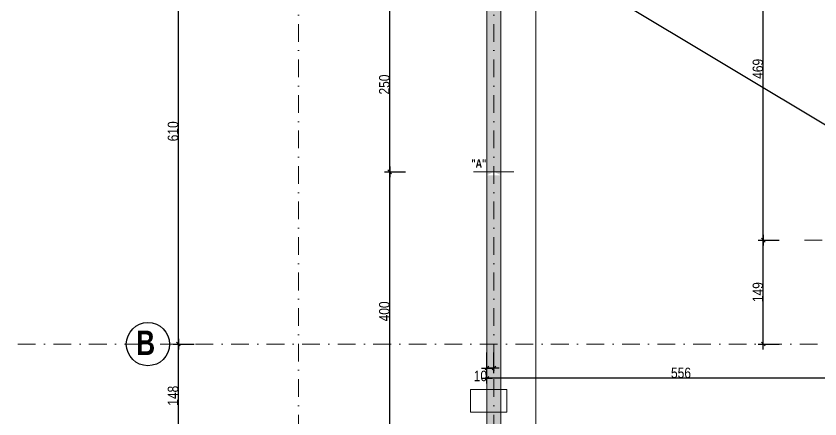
# Model space of a CAD drawing. Header units: centimetres. Extents: x -14085 to 643619, y -47998 to 35592.
# Drawn here: x 51735 to 52886, y 4184 to 4762 of the extents above; entities that cross this region are included whole.
import ezdxf
from ezdxf.enums import TextEntityAlignment as Align

# ---------------------------------------------------------------- set-up
doc = ezdxf.new("R2010")
doc.units = ezdxf.units.CM
doc.header["$PDMODE"] = 1
doc.header["$PDSIZE"] = -2
doc.linetypes.add('TIRETPTX2', pattern=[50.8, 25.4, -12.7, 0, -12.7])
for name, color, linetype in [('01_cote_gen', 4, 'Continuous'), ('01_poch_murs', 253, 'Continuous'), ('01_texte', 230, 'Continuous'), ('AA_COTES', 2, 'Continuous')]:
    doc.layers.add(name, color=color, linetype=linetype)
for name, color, linetype, lineweight in [('01_murs_coup', 5, 'Continuous', 60), ('01_sem', 42, 'Continuous', 15), ('01_tram_axes', 2, 'TIRETPTX2', 9)]:
    doc.layers.add(name, color=color, linetype=linetype, lineweight=lineweight)
doc.styles.add('impact', font='impact.ttf')
doc.styles.add('STYLE2', font='ARIALN.TTF')
doc.dimstyles.new('JB50', dxfattribs={"dimscale": 0.1, "dimtxt": 150, "dimasz": 15, "dimexe": 0.1, "dimexo": 0.1, "dimgap": 0.09, "dimtad": 1, "dimdec": 1, "dimdsep": 46, "dimtxsty": 'STYLE2', "dimblk1": 'BOND_G', "dimblk2": 'BOND_D', "dimsah": 1, "dimcen": 1.5, "dimdle": 0.01, "dimse1": 1, "dimse2": 1, "dimclrd": 4, "dimclre": 2, "dimclrt": 6, "dimazin": 2, "dimtfac": 2.333333, "dimtdec": 1, "dimtix": 1, "dimtmove": 2, "dimatfit": 3, "dimldrblk": 'BOND_G', "dimfxl": 1, "dimtolj": 1, "dimtzin": 0, "dimarcsym": 0})

# ---------------------------------------------------------------- blocks, each defined once
blk = doc.blocks.new('BOND_G')
at = {"layer": 'AA_COTES', "color": 0}
for p, q in [((0, -5), (0, 15)), ((5, 0), (-5, 0)), ((1.77, 1.77), (-1.77, -1.77))]:
    blk.add_line(p, q, dxfattribs=at)
blk = doc.blocks.new('BOND_D')
at = {"layer": 'AA_COTES', "color": 0}
for p, q in [((5, 0), (-5, 0)), ((-1.77, -1.77), (1.77, 1.77)), ((0, 5), (0, -15))]:
    blk.add_line(p, q, dxfattribs=at)
blk = doc.blocks.new('*D1574')
at = {"layer": '01_cote_gen', "color": 4, "lineweight": -2, "transparency": 16777216}
blk.add_line((52963.4, 4242.5), (52410.4, 4242.5), dxfattribs=at)
at = {"layer": 'Defpoints', "color": 0, "lineweight": 0, "transparency": 16777216}
for p in [(52408.9, 4242.5), (52408.9, 4235), (52964.9, 4235)]:
    blk.add_point(p, dxfattribs=at)
at = {"layer": '01_cote_gen', "color": 4, "lineweight": -2, "transparency": 16777216, "xscale": 1.5, "yscale": 1.5, "zscale": 1.5, "rotation": 180}
blk.add_blockref('BOND_D', (52408.9, 4242.5), dxfattribs=at)
at = {"layer": '01_cote_gen', "color": 4, "lineweight": -2, "transparency": 16777216, "xscale": 1.5, "yscale": 1.5, "zscale": 1.5}
blk.add_blockref('BOND_G', (52964.9, 4242.5), dxfattribs=at)
at = {"layer": '01_cote_gen', "color": 6, "lineweight": 0, "transparency": 16777216, "insert": (52686.9, 4250.1), "char_height": 15, "attachment_point": 5, "style": 'STYLE2'}
blk.add_mtext('\\A1;556', dxfattribs=at)
blk = doc.blocks.new('*D1586')
at = {"layer": '01_cote_gen', "color": 4, "lineweight": -2, "transparency": 16777216}
blk.add_line((52417.4, 4257.1), (52410.4, 4257.1), dxfattribs=at)
at = {"layer": 'Defpoints', "color": 0, "lineweight": 0, "transparency": 16777216}
for p in [(52418.9, 4260.5), (52408.9, 4257.1), (52408.9, 4235)]:
    blk.add_point(p, dxfattribs=at)
at = {"layer": '01_cote_gen', "color": 4, "lineweight": -2, "transparency": 16777216, "xscale": 1.5, "yscale": 1.5, "zscale": 1.5, "rotation": 180}
blk.add_blockref('BOND_D', (52408.9, 4257.1), dxfattribs=at)
at = {"layer": '01_cote_gen', "color": 4, "lineweight": -2, "transparency": 16777216, "xscale": 1.5, "yscale": 1.5, "zscale": 1.5}
blk.add_blockref('BOND_G', (52418.9, 4257.1), dxfattribs=at)
at = {"layer": '01_cote_gen', "color": 6, "lineweight": 0, "transparency": 16777216, "insert": (52399.6, 4245.7), "char_height": 15, "attachment_point": 5, "style": 'STYLE2'}
blk.add_mtext('\\A1;10', dxfattribs=at)
blk = doc.blocks.new('*D1660')
at = {"layer": '01_cote_gen', "color": 4, "lineweight": -2, "transparency": 16777216}
blk.add_line((51967.1, 4144.9), (51967.1, 4289.9), dxfattribs=at)
at = {"layer": 'Defpoints', "color": 0, "lineweight": 0, "transparency": 16777216}
for p in [(51967.1, 4291.4), (52020, 4291.4), (52010, 4143.4)]:
    blk.add_point(p, dxfattribs=at)
at = {"layer": '01_cote_gen', "color": 4, "lineweight": -2, "transparency": 16777216, "xscale": 1.5, "yscale": 1.5, "zscale": 1.5}
for name, p, rotation in [('BOND_D', (51967.1, 4291.4), 90), ('BOND_G', (51967.1, 4143.4), 270)]:
    blk.add_blockref(name, p, dxfattribs=dict(at, rotation=rotation))
at = {"layer": '01_cote_gen', "color": 6, "lineweight": 0, "transparency": 16777216, "insert": (51959.4, 4217.4), "char_height": 15, "attachment_point": 5, "rotation": 90, "style": 'STYLE2'}
blk.add_mtext('\\A1;148', dxfattribs=at)
blk = doc.blocks.new('*D1661')
at = {"layer": '01_cote_gen', "color": 4, "lineweight": -2, "transparency": 16777216}
blk.add_line((51967.1, 4292.9), (51967.1, 4899.9), dxfattribs=at)
at = {"layer": 'Defpoints', "color": 0, "lineweight": 0, "transparency": 16777216}
for p in [(51967.1, 4901.4), (52008.2, 4901.4), (52020, 4291.4)]:
    blk.add_point(p, dxfattribs=at)
at = {"layer": '01_cote_gen', "color": 4, "lineweight": -2, "transparency": 16777216, "xscale": 1.5, "yscale": 1.5, "zscale": 1.5}
for name, p, rotation in [('BOND_D', (51967.1, 4901.4), 90), ('BOND_G', (51967.1, 4291.4), 270)]:
    blk.add_blockref(name, p, dxfattribs=dict(at, rotation=rotation))
at = {"layer": '01_cote_gen', "color": 6, "lineweight": 0, "transparency": 16777216, "insert": (51959.4, 4596.4), "char_height": 15, "attachment_point": 5, "rotation": 90, "style": 'STYLE2'}
blk.add_mtext('\\A1;610', dxfattribs=at)
blk = doc.blocks.new('*D1680')
at = {"layer": '01_cote_gen', "color": 4, "lineweight": -2, "transparency": 16777216}
blk.add_line((-22.5, 3720.9), (-22.5, 4438.9), dxfattribs=at)
at = {"layer": 'Defpoints', "color": 0, "lineweight": 0, "transparency": 16777216}
for p in [(-22.5, 4440.4), (0, 4440.4), (52858.6, 3719.4)]:
    blk.add_point(p, dxfattribs=at)
at = {"layer": '01_cote_gen', "color": 4, "lineweight": -2, "transparency": 16777216, "xscale": 1.5, "yscale": 1.5, "zscale": 1.5}
for name, p, rotation in [('BOND_D', (-22.5, 4440.4), 90), ('BOND_G', (-22.5, 3719.4), 270)]:
    blk.add_blockref(name, p, dxfattribs=dict(at, rotation=rotation))
at = {"layer": '01_cote_gen', "color": 6, "lineweight": 0, "transparency": 16777216, "insert": (-30, 4079.9), "char_height": 15, "attachment_point": 5, "rotation": 90, "style": 'STYLE2'}
blk.add_mtext('\\A1;721', dxfattribs=at)
blk = doc.blocks.new('*D1681')
at = {"layer": '01_cote_gen', "color": 4, "lineweight": -2, "transparency": 16777216}
blk.add_line((52804.8, 4441.9), (52804.8, 4907.9), dxfattribs=at)
at = {"layer": 'Defpoints', "color": 0, "lineweight": 0, "transparency": 16777216}
for p in [(52804.8, 4909.4), (52832.3, 4909.4), (52832.3, 4440.4)]:
    blk.add_point(p, dxfattribs=at)
at = {"layer": '01_cote_gen', "color": 4, "lineweight": -2, "transparency": 16777216, "xscale": 1.5, "yscale": 1.5, "zscale": 1.5}
for name, p, rotation in [('BOND_D', (52804.8, 4909.4), 90), ('BOND_G', (52804.8, 4440.4), 270)]:
    blk.add_blockref(name, p, dxfattribs=dict(at, rotation=rotation))
at = {"layer": '01_cote_gen', "color": 6, "lineweight": 0, "transparency": 16777216, "insert": (52797.1, 4685.9), "char_height": 15, "attachment_point": 5, "rotation": 90, "style": 'STYLE2'}
blk.add_mtext('\\A1;469', dxfattribs=at)
blk = doc.blocks.new('*D1686')
at = {"layer": '01_cote_gen', "color": 4, "lineweight": -2, "transparency": 16777216}
blk.add_line((52804.8, 4292.9), (52804.8, 4438.9), dxfattribs=at)
at = {"layer": 'Defpoints', "color": 0, "lineweight": 0, "transparency": 16777216}
for p in [(52804.8, 4440.4), (52858.6, 4440.4), (52795.7, 4291.4)]:
    blk.add_point(p, dxfattribs=at)
at = {"layer": '01_cote_gen', "color": 4, "lineweight": -2, "transparency": 16777216, "xscale": 1.5, "yscale": 1.5, "zscale": 1.5}
for name, p, rotation in [('BOND_D', (52804.8, 4440.4), 90), ('BOND_G', (52804.8, 4291.4), 270)]:
    blk.add_blockref(name, p, dxfattribs=dict(at, rotation=rotation))
at = {"layer": '01_cote_gen', "color": 6, "lineweight": 0, "transparency": 16777216, "insert": (52797.1, 4365.9), "char_height": 15, "attachment_point": 5, "rotation": 90, "style": 'STYLE2'}
blk.add_mtext('\\A1;149', dxfattribs=at)
blk = doc.blocks.new('*D2103')
at = {"layer": '01_cote_gen', "color": 4, "lineweight": -2, "ltscale": 0.2, "transparency": 16777216}
blk.add_line((52269.8, 4139.8), (52269.8, 4536.8), dxfattribs=at)
at = {"layer": 'Defpoints', "color": 0, "lineweight": 0, "ltscale": 0.2, "transparency": 16777216}
for p in [(52269.8, 4538.3), (52389.8, 4538.3), (52292.3, 4138.3)]:
    blk.add_point(p, dxfattribs=at)
at = {"layer": '01_cote_gen', "color": 4, "lineweight": -2, "ltscale": 0.2, "transparency": 16777216, "xscale": 1.5, "yscale": 1.5, "zscale": 1.5}
for name, p, rotation in [('BOND_D', (52269.8, 4538.3), 90), ('BOND_G', (52269.8, 4138.3), 270)]:
    blk.add_blockref(name, p, dxfattribs=dict(at, rotation=rotation))
at = {"layer": '01_cote_gen', "color": 6, "lineweight": 0, "ltscale": 0.2, "transparency": 16777216, "insert": (52262.1, 4338.3), "char_height": 15, "attachment_point": 5, "rotation": 90, "style": 'STYLE2'}
blk.add_mtext('\\A1;400', dxfattribs=at)
blk = doc.blocks.new('*D2104')
at = {"layer": '01_cote_gen', "color": 4, "lineweight": -2, "ltscale": 0.2, "transparency": 16777216}
blk.add_line((52269.8, 4539.8), (52269.8, 4786.9), dxfattribs=at)
at = {"layer": 'Defpoints', "color": 0, "lineweight": 0, "ltscale": 0.2, "transparency": 16777216}
for p in [(52269.8, 4788.4), (52389.8, 4788.4), (52292.3, 4538.3)]:
    blk.add_point(p, dxfattribs=at)
at = {"layer": '01_cote_gen', "color": 4, "lineweight": -2, "ltscale": 0.2, "transparency": 16777216, "xscale": 1.5, "yscale": 1.5, "zscale": 1.5}
for name, p, rotation in [('BOND_D', (52269.8, 4788.4), 90), ('BOND_G', (52269.8, 4538.3), 270)]:
    blk.add_blockref(name, p, dxfattribs=dict(at, rotation=rotation))
at = {"layer": '01_cote_gen', "color": 6, "lineweight": 0, "ltscale": 0.2, "transparency": 16777216, "insert": (52262.1, 4663.4), "char_height": 15, "attachment_point": 5, "rotation": 90, "style": 'STYLE2'}
blk.add_mtext('\\A1;250', dxfattribs=at)

msp = doc.modelspace()

# ---------------------------------------------------------------- hatches: boundary and pattern name
at = {"layer": '01_poch_murs', "lineweight": 0}
h = msp.add_hatch(color=256, dxfattribs=at)
h.dxf.hatch_style = 1
h.paths.add_polyline_path([(55152.87, 4909.39), (52408.87, 4909.39), (52408.87, 4043.25), (52428.87, 4043.25), (52428.87, 4884.39), (52954.87, 4884.39), (52954.87, 4460.39), (52974.87, 4460.39), (52974.87, 4884.39), (53488.87, 4884.39), (53488.87, 4460.39), (53508.87, 4460.39), (53508.87, 4884.39), (53768.87, 4884.39), (53768.87, 4460.39), (53788.87, 4460.39), (53788.87, 4884.39), (54377.88, 4884.39), (54377.88, 4460.39), (54402.88, 4460.39), (54402.88, 4884.39), (55132.87, 4884.39), (55132.87, 4460.39), (55152.87, 4460.39)])

# ---------------------------------------------------------------- linework, layer by layer
at = {"layer": '01_cote_gen', "lineweight": 0}
msp.add_lwpolyline([(52385.52, 4226.53), (52437.35, 4226.53), (52437.35, 4194.06), (52385.52, 4194.06)], close=True, dxfattribs=at)
at = {"layer": '01_murs_coup', "lineweight": 18}
for p, q in [((52408.87, 3959.39), (52408.87, 4909.39)), ((52428.87, 3939.39), (52428.87, 4884.39))]:
    msp.add_line(p, q, dxfattribs=at)
at = {"layer": '01_sem', "lineweight": 5}
for p, q in [((52478.87, 3794.39), (52478.87, 4839.39)), ((52389.76, 4538.35), (52447.26, 4538.35))]:
    msp.add_line(p, q, dxfattribs=at)
msp.add_solid([(52408.87, 4533.35), (52428.87, 4533.35), (52428.87, 4543.35), (52408.87, 4543.35)], dxfattribs=at)
at = {"layer": '01_texte'}
msp.add_line((54045.36, 3913.07), (52428.87, 4884.39), dxfattribs=at)
msp.add_circle((51923.47, 4291.39), 30.98, dxfattribs=at)
at = {"layer": '01_tram_axes'}
for p, q in [((52139.27, 2230.67), (52139.27, 5716.04)), ((52418.87, 2230.67), (52418.87, 5716.04)), ((52863.61, 4440.39), (56275.32, 4440.39)), ((49904.77, 4291.39), (57545.8, 4291.39))]:
    msp.add_line(p, q, dxfattribs=at)

# ---------------------------------------------------------------- texts
at = {"layer": '01_texte', "style": 'impact'}
msp.add_text('"A"', height=12, dxfattribs=at).set_placement((52386.57, 4544.31))
msp.add_text('B', height=35, dxfattribs=at).set_placement((51920.13, 4293.27), align=Align.MIDDLE_CENTER)

# ---------------------------------------------------------------- dimensions: what is measured, and where the dimension line sits
at = {"layer": '01_cote_gen', "lineweight": 0}
dim = msp.add_linear_dim(base=(52804.8, 4909.39), p1=(52832.27, 4440.39), p2=(52832.27, 4909.39), angle=90, dimstyle='JB50', dxfattribs=at)
dim.commit()
dim.dimension.update_dxf_attribs({"geometry": '*D1681', "text_midpoint": (52797.13, 4685.89), "dimtype": 160})
for base, p1, p2, picture, middle in [((51967.07, 4901.39), (52019.97, 4291.39), (52008.17, 4901.39), '*D1661', (51959.4, 4596.39)), ((-22.5, 4440.39), (52858.64, 3719.36), (0, 4440.39), '*D1680', (-30.04, 4079.87)), ((52804.8, 4440.39), (52795.73, 4291.39), (52858.64, 4440.39), '*D1686', (52797.13, 4365.89)), ((51967.07, 4291.39), (52009.97, 4143.39), (52019.97, 4291.39), '*D1660', (51959.4, 4217.39))]:
    dim = msp.add_linear_dim(base=base, p1=p1, p2=p2, angle=90, dimstyle='JB50', dxfattribs=at)
    dim.commit()
    dim.dimension.update_dxf_attribs({"geometry": picture, "text_midpoint": middle})
at = {"layer": '01_cote_gen', "lineweight": 0, "ltscale": 0.2}
for base, p1, p2, picture, middle in [((52269.75, 4788.39), (52292.25, 4538.35), (52389.76, 4788.39), '*D2104', (52262.09, 4663.37)), ((52269.75, 4538.35), (52292.25, 4138.35), (52389.76, 4538.35), '*D2103', (52262.09, 4338.35))]:
    dim = msp.add_linear_dim(base=base, p1=p1, p2=p2, angle=90, dimstyle='JB50', dxfattribs=at)
    dim.commit()
    dim.dimension.update_dxf_attribs({"geometry": picture, "text_midpoint": middle})
at = {"layer": '01_cote_gen', "lineweight": 0}
dim = msp.add_linear_dim(base=(52408.87, 4257.08), p1=(52418.87, 4260.49), p2=(52408.87, 4234.96), dimstyle='JB50', dxfattribs=at)
dim.commit()
dim.dimension.update_dxf_attribs({"geometry": '*D1586', "text_midpoint": (52399.61, 4245.69), "dimtype": 160})
dim = msp.add_linear_dim(base=(52408.87, 4242.46), p1=(52964.87, 4234.96), p2=(52408.87, 4234.96), dimstyle='JB50', dxfattribs=at)
dim.commit()
dim.dimension.update_dxf_attribs({"geometry": '*D1574', "text_midpoint": (52686.87, 4250.12)})

doc.saveas('drawing.dxf')
